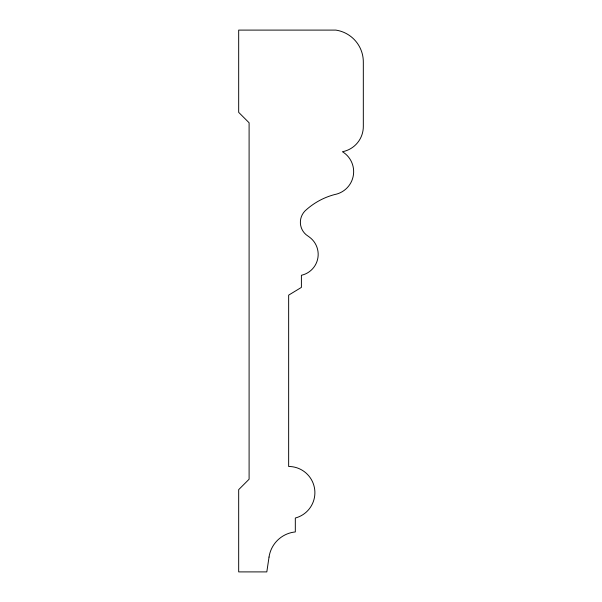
<?xml version="1.0" encoding="UTF-8"?>
<svg xmlns="http://www.w3.org/2000/svg" width="602" height="602" viewBox="0 0 602 602"><rect width="100%" height="100%" fill="white"/><g stroke="black" fill="none" stroke-linecap="round" stroke-linejoin="round"><path stroke-width="0.9" d="M269.034 557.076L266.814 571.9L238.678 571.9L238.678 489.644L249.1 479.222L249.1 122.778L238.678 112.356L238.678 30.1L335.848 30.1A32.207 32.207 0 0 1 363.322 62.149L363.322 126.202A25.66 25.66 0 0 1 342.44 151.727A23.305 23.305 0 0 1 334.622 194.559A69.215 69.215 0 0 0 306.456 209.631A16.254 16.254 0 0 0 306.072 234.675L309.33 237.037A21.409 21.409 0 0 1 301.399 275.28L301.399 287.402L288.651 295.138L288.651 466.482A26.195 26.195 0 0 1 295.319 518.021L295.319 531.935A29.513 29.513 0 0 0 269.034 557.076"/></g></svg>
